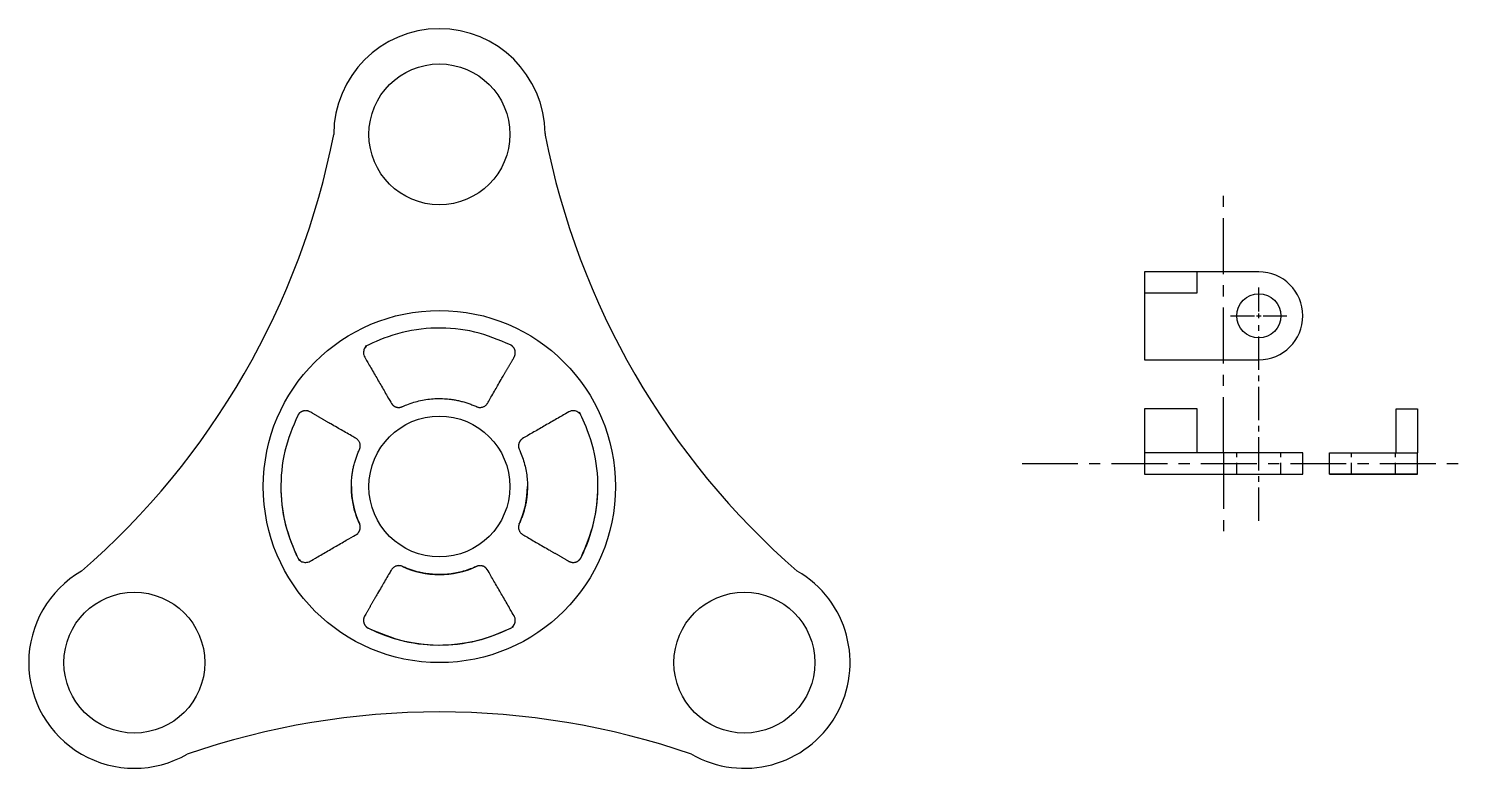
# Model space of a CAD drawing. Header units: millimetres. Extents: x 682 to 1498, y 101 to 521.
import ezdxf

# ---------------------------------------------------------------- set-up
doc = ezdxf.new("R2010")
doc.units = ezdxf.units.MM
for name, pattern in [('CENTER', [50.8, 31.75, -6.35, 6.35, -6.35]), ('CENTER2', [28.575, 19.05, -3.175, 3.175, -3.175]), ('HIDDEN', [9.525, 6.35, -3.175])]:
    doc.linetypes.add(name, pattern=pattern)
for name, color, linetype in [('C', 2, 'CENTER'), ('H', 3, 'HIDDEN'), ('V', 4, 'Continuous')]:
    doc.layers.add(name, color=color, linetype=linetype)

# ---------------------------------------------------------------- blocks, each defined once
blk = doc.blocks.new('*U2')
at = {"layer": 'C', "color": 0, "linetype": 'CENTER2', "transparency": 16777216}
for p, q in [((0, 2.5), (0, 16)), ((-16, 0), (-2.5, 0)), ((2.5, 0), (16, 0)), ((0, -116.49), (0, -2.5))]:
    blk.add_line(p, q, dxfattribs=at)
at = {"layer": 'C', "color": 0, "linetype": 'Continuous', "transparency": 16777216}
for p, q in [((-1.25, 0), (1.25, 0)), ((0, -1.25), (0, 1.25))]:
    blk.add_line(p, q, dxfattribs=at)

msp = doc.modelspace()

# ---------------------------------------------------------------- linework, layer by layer
at = {"layer": 'C'}
for p, q in [((1360.97, 280.26), (1360.97, 426.92)), ((1360.97, 280.26), (1360.97, 234.9)), ((1246.5, 274.26), (1498.2, 274.26))]:
    msp.add_line(p, q, dxfattribs=at)
at = {"layer": 'H'}
for p, q in [((1368.47, 268.26), (1368.47, 280.26)), ((1393.47, 268.26), (1393.47, 280.26)), ((1433.51, 268.26), (1433.51, 280.26)), ((1458.51, 268.26), (1458.51, 280.26))]:
    msp.add_line(p, q, dxfattribs=at)
at = {"layer": 'V'}
for p, q in [((1345.97, 371.14), (1345.97, 383.14)), ((1315.97, 371.14), (1345.97, 371.14)), ((1345.97, 305.26), (1315.97, 305.26)), ((1315.97, 305.26), (1315.97, 280.26)), ((1345.97, 280.26), (1345.97, 305.26)), ((1459.01, 280.26), (1459.01, 305.26)), ((1459.01, 305.26), (1471.01, 305.26)), ((1471.01, 305.26), (1471.01, 280.26)), ((1405.97, 280.26), (1315.97, 280.26)), ((1315.97, 280.26), (1315.97, 268.26)), ((1405.97, 268.26), (1405.97, 280.26)), ((1421.01, 280.26), (1471.01, 280.26)), ((1421.01, 268.26), (1421.01, 280.26)), ((1471.01, 268.26), (1471.01, 280.26)), ((1315.97, 268.26), (1405.97, 268.26)), ((1421.01, 268.26), (1471.01, 268.26)), ((1471.01, 268.26), (1421.01, 268.26))]:
    msp.add_line(p, q, dxfattribs=at)
msp.add_lwpolyline([(1315.97, 333.14), (1380.97, 333.14, 1), (1380.97, 383.14), (1315.97, 383.14)], format="xyb", close=True, dxfattribs=at)
for centre, radius in [((915.65, 461.18), 40), ((1380.97, 358.14), 12.5), ((915.65, 261.18), 100), ((915.65, 261.18), 40), ((742.44, 161.18), 40), ((1088.85, 161.18), 40)]:
    msp.add_circle(centre, radius, dxfattribs=at)
for centre, radius, start, end in [((915.65, 461.18), 60, 0.43426, 180), ((423.74, 545.18), 440, 311.00618, 348.99382), ((980.64, 461.67), 5, 180.43426, 191.06817), ((1407.55, 545.18), 440, 191.06817, 228.99382), ((915.65, 261.18), 90, 180, 205.75581), ((915.65, 261.18), 50, 180, 204.78409), ((915.65, 261.18), 50, 335.21591, 0), ((915.65, 261.18), 90, 333.37229, 0), ((742.44, 161.18), 60, 120, 300), ((915.65, 261.18), 50, 245.21591, 294.78409), ((1088.85, 161.18), 60, 240, 60), ((915.65, 261.18), 90, 243.37229, 296.62771), ((915.65, -306.83), 440, 71.00618, 108.99382)]:
    msp.add_arc(centre, radius, start, end, dxfattribs=at)
for points in [[(955.98, 341.63), (957.91, 340.67), (958.53, 338.6), (959.15, 336.53), (958.07, 334.66), (950.55, 321.64), (943.03, 308.61), (940.75, 304.66), (936.61, 306.57), (915.65, 316.25), (894.69, 306.57), (890.54, 304.66), (888.26, 308.61), (880.74, 321.64), (873.22, 334.66), (872.14, 336.53), (872.76, 338.6), (873.38, 340.67), (875.31, 341.63), (915.65, 361.86), (955.98, 341.63)], [(835.19, 301.52), (836.16, 303.44), (838.23, 304.06), (840.29, 304.68), (842.16, 303.6), (855.19, 296.08), (868.21, 288.56), (872.17, 286.28), (870.25, 282.14), (860.57, 261.18), (870.25, 240.22), (872.17, 236.07), (868.21, 233.79), (855.19, 226.27), (842.16, 218.75), (840.29, 217.67), (838.23, 218.29), (836.16, 218.91), (835.19, 220.84), (814.97, 261.18), (835.19, 301.52)], [(996.1, 220.84), (995.13, 218.91), (993.07, 218.29), (991, 217.67), (989.13, 218.75), (976.11, 226.27), (963.08, 233.79), (959.13, 236.07), (961.04, 240.22), (970.72, 261.18), (961.04, 282.14), (959.13, 286.28), (963.08, 288.56), (976.11, 296.08), (989.13, 303.6), (991, 304.68), (993.07, 304.06), (995.13, 303.44), (996.1, 301.52), (1016.32, 261.18), (996.1, 220.84)], [(875.31, 180.72), (873.38, 181.69), (872.76, 183.76), (872.14, 185.83), (873.22, 187.69), (880.74, 200.72), (888.26, 213.74), (890.54, 217.7), (894.69, 215.78), (915.65, 206.11), (936.61, 215.78), (940.75, 217.7), (943.03, 213.74), (950.55, 200.72), (958.07, 187.69), (959.15, 185.83), (958.53, 183.76), (957.91, 181.69), (955.98, 180.72), (915.65, 160.5), (875.31, 180.72)]]:
    msp.add_rational_spline(points, [1, 0.918148773503, 1, 0.918148773503, 1, 1, 1, 0.738548945876, 1, 0.907893907319, 1, 0.738548945876, 1, 1, 1, 0.918148773503, 1, 0.918148773503, 1, 0.893937556276, 1], degree=2, knots=[0, 0, 0, 0.814827, 0.814827, 1.629654, 1.629654, 2.629654, 2.629654, 4.109415, 4.109415, 4.974543, 4.974543, 6.454305, 6.454305, 7.454305, 7.454305, 8.269132, 8.269132, 9.083959, 9.083959, 10.013441, 10.013441, 10.013441], dxfattribs=at)

# ---------------------------------------------------------------- block references
at = {"layer": 'C', "linetype": 'CENTER2'}
msp.add_blockref('*U2', (1380.97, 358.14), dxfattribs=at)

doc.saveas('drawing.dxf')
